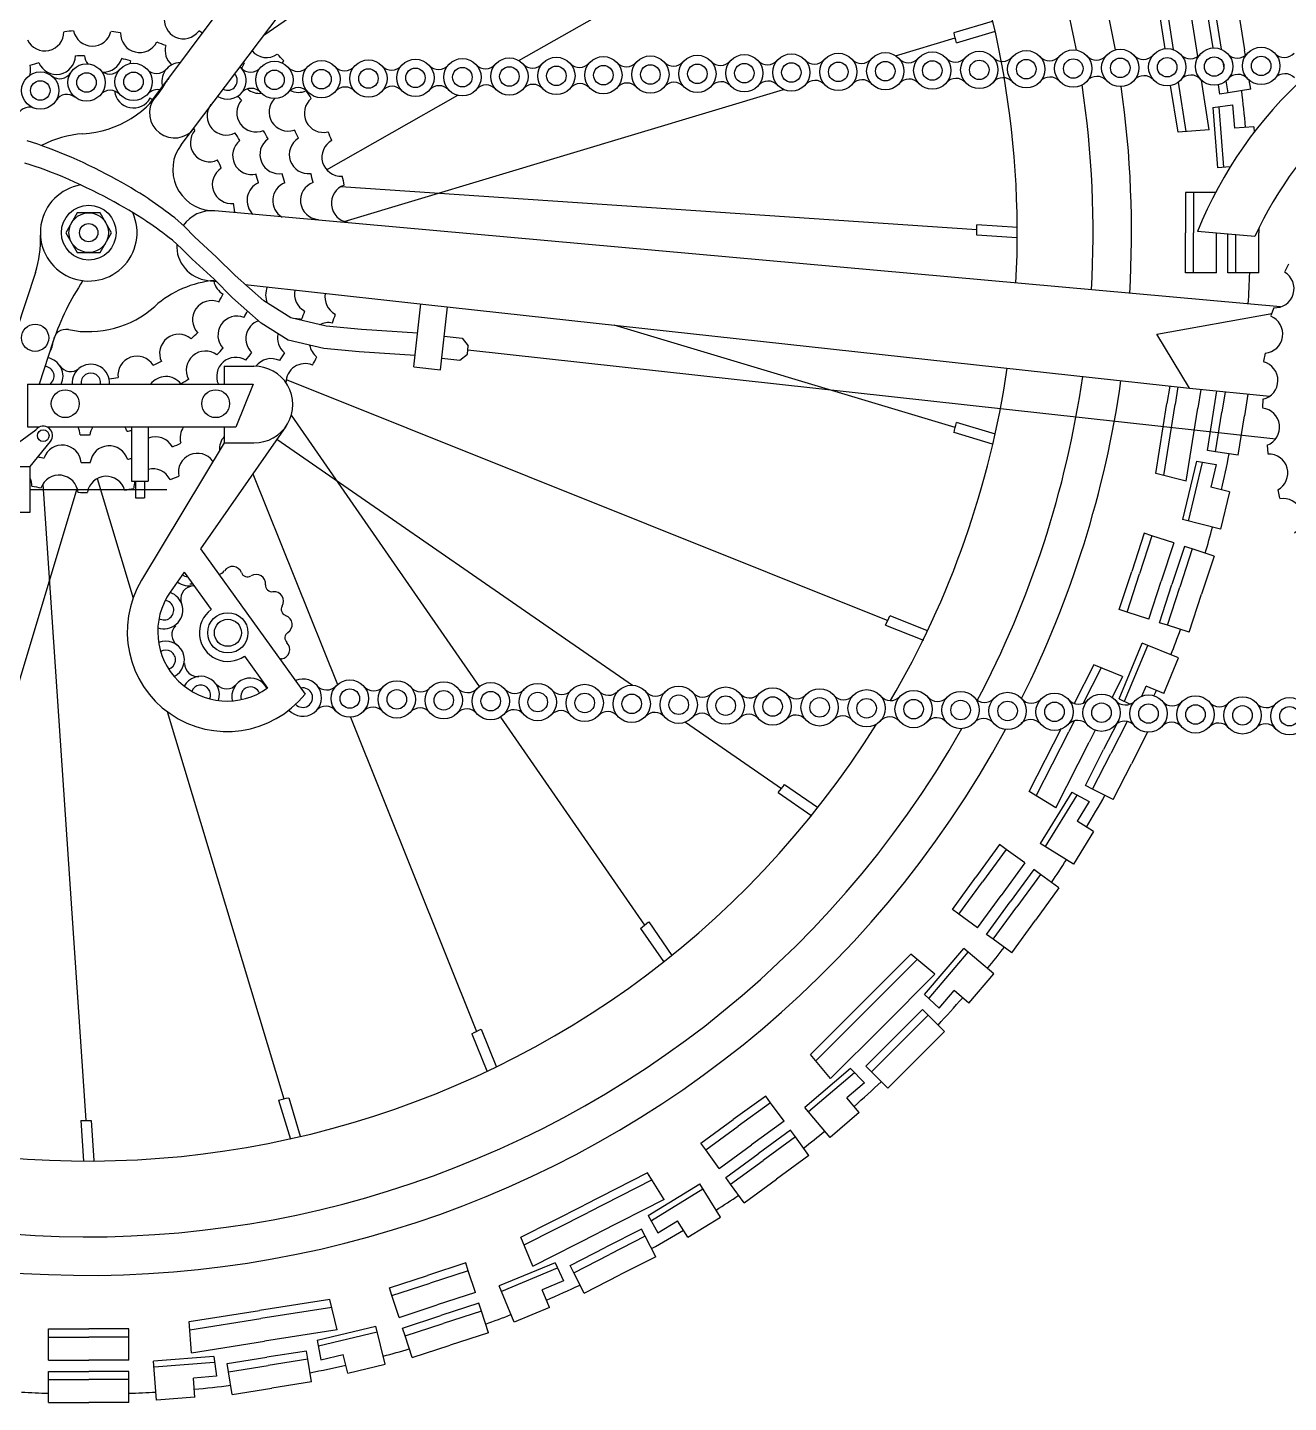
# Model space of a CAD drawing. Header units: millimetres. Extents: x -1371 to 325, y 0 to 965.
# Drawn here: x -1063.3 to -713, y 1.6 to 383.6 of the extents above; entities that cross this region are included whole.
import ezdxf

# ---------------------------------------------------------------- set-up
doc = ezdxf.new("R2010")
doc.units = ezdxf.units.MM
doc.layers.add('ceco.net 411', color=7, linetype='Continuous', lineweight=25)

msp = doc.modelspace()

# ---------------------------------------------------------------- linework, layer by layer
at = {"layer": 'ceco.net 411'}
for p, q in [((-1029.3, 362.45), (-768.4, 712.36)), ((-1020.61, 351), (-762.5, 692.59)), ((-997.59, 381.47), (-853.88, 480.98)), ((-926.76, 374.41), (-823.69, 432.94)), ((-749.89, 393.53), (-747.39, 377.69)), ((-747.67, 394.08), (-745.04, 377.45)), ((-741.46, 395.61), (-738.28, 375.52)), ((-735.56, 387.08), (-734.1, 377.9)), ((-733.31, 387.44), (-731.74, 377.54)), ((-727.01, 388.44), (-725.26, 377.43)), ((-805.93, 382.16), (-795.26, 385.36)), ((-805.29, 379.33), (-794.42, 382.59)), ((-822.17, 375.76), (-805.61, 380.74)), ((-744.51, 374.12), (-744.56, 374.38)), ((-724.99, 375.71), (-725.26, 377.43)), ((-730.97, 372.67), (-731.12, 373.64)), ((-743.72, 354.52), (-745.77, 367.47)), ((-741.44, 354.68), (-743.61, 368.42)), ((-735.05, 355.15), (-737.24, 368.99)), ((-732.07, 365.08), (-732.49, 367.7)), ((-729.82, 365.43), (-730.35, 368.77)), ((-723.52, 366.43), (-723.92, 368.93)), ((-980.18, 344.08), (-943.75, 364.77)), ((-975.32, 329.73), (-853.33, 366.4)), ((-729.82, 365.43), (-732.07, 365.08)), ((-723.52, 366.43), (-729.82, 365.43)), ((-734.06, 361.33), (-728.55, 362.07)), ((-734.06, 361.33), (-732.74, 344.63)), ((-732.42, 361.45), (-731.11, 344.75)), ((-728.55, 362.07), (-728.05, 355.65)), ((-722.69, 356.04), (-728.05, 355.65)), ((-722.7, 356.04), (-722.58, 354.5)), ((-735.05, 355.15), (-743.72, 354.52)), ((-729.21, 344.88), (-732.74, 344.63)), ((-799.59, 327.35), (-976.28, 339.3)), ((-741.69, 337.73), (-741.69, 326.59)), ((-739.41, 337.73), (-741.69, 337.73)), ((-739.41, 337.73), (-739.41, 326.59)), ((-733.31, 337.73), (-739.41, 337.73)), ((-715.22, 305.97), (-1011.26, 332.63)), ((-788.28, 328.04), (-799.6, 328.8)), ((-788.47, 325.15), (-799.59, 325.9)), ((-741.69, 315.45), (-741.69, 326.59)), ((-739.41, 315.45), (-739.41, 326.59)), ((-722.41, 325.49), (-738.33, 326.92)), ((-733.03, 315.45), (-733.03, 326.45)), ((-729.92, 315.45), (-729.92, 326.17)), ((-727.64, 315.45), (-727.64, 325.96)), ((-721.26, 327.91), (-721.26, 326.59)), ((-721.26, 315.45), (-721.26, 326.59)), ((-713.04, 317.87), (-714.1, 315.83)), ((-1061.08, 315.51), (-1078.01, 264.21)), ((-1013.19, 313.31), (-1010.87, 313.06)), ((-739.41, 315.45), (-741.69, 315.45)), ((-733.03, 315.45), (-739.41, 315.45)), ((-727.64, 315.45), (-729.92, 315.45)), ((-721.26, 315.45), (-727.64, 315.45)), ((-1002.81, 312.17), (-959.27, 307.39)), ((-959.27, 307.39), (-951.83, 306.57)), ((-955.98, 289.28), (-954.05, 306.82)), ((-951.83, 306.57), (-740.56, 283.37)), ((-948.53, 288.46), (-946.6, 306)), ((-717.15, 305.74), (-717.92, 303.56)), ((-749.63, 298.44), (-717.71, 304.14)), ((-805.61, 272.44), (-900.36, 300.92)), ((-740.56, 283.37), (-749.63, 298.44)), ((-1056.11, 296.42), (-1060.06, 284.47)), ((-947.5, 297.85), (-942.55, 297.31)), ((-942.55, 297.31), (-940.83, 295.17)), ((-941.08, 292.85), (-940.83, 295.17)), ((-948.18, 291.68), (-943.23, 291.13)), ((-943.23, 291.13), (-941.08, 292.85)), ((-940.96, 294.01), (-716.57, 269.36)), ((-719.54, 293.14), (-719.99, 290.88)), ((-1008.62, 289.48), (-1008.62, 284.47)), ((-1008.62, 289.48), (-1000.39, 289.48)), ((-955.98, 289.28), (-948.53, 288.46)), ((-1063.23, 284.47), (-1000.57, 284.47)), ((-1063.23, 284.47), (-1063.23, 272.62)), ((-1000.57, 284.47), (-1005.44, 272.54)), ((-991.39, 285.83), (-824.35, 218.88)), ((-746.04, 283.97), (-746.81, 279.16)), ((-743.78, 283.72), (-744.56, 278.81)), ((-740.56, 283.37), (-718.23, 281.18)), ((-737.42, 283.06), (-738.25, 277.81)), ((-749.89, 259.66), (-746.81, 279.16)), ((-735.56, 266.1), (-732.94, 282.62)), ((-730.67, 282.4), (-731.56, 276.75)), ((-724.31, 281.77), (-725.26, 275.75)), ((-720.14, 280.34), (-720.28, 278.04)), ((-990, 275.91), (-937.78, 200.51)), ((-747.67, 259.11), (-744.56, 278.81)), ((-741.46, 257.58), (-738.25, 277.81)), ((-733.31, 265.75), (-731.56, 276.75)), ((-727.01, 264.75), (-725.26, 275.75)), ((-1074.97, 261.59), (-1060.92, 271.86)), ((-1063.23, 272.62), (-1059.9, 272.62)), ((-1057.87, 272.62), (-1005.41, 272.62)), ((-1034.34, 272.62), (-1034.34, 257.52)), ((-1029.72, 272.62), (-1029.72, 257.52)), ((-991.5, 272.77), (-1015.22, 238.79)), ((-1008.62, 272.62), (-1008.62, 268.23)), ((-794.42, 270.59), (-805.29, 273.86)), ((-1062.5, 261.59), (-1056.85, 268.55)), ((-1008.62, 268.23), (-1031.6, 230.02)), ((-1008.62, 268.23), (-1000.39, 268.23)), ((-993.98, 269.21), (-895.27, 200.86)), ((-795.26, 267.82), (-805.93, 271.03)), ((-718.96, 267.58), (-718.78, 265.28)), ((-733.31, 265.75), (-735.56, 266.1)), ((-727.01, 264.75), (-733.31, 265.75)), ((-1074.97, 261.59), (-1062.5, 261.59)), ((-1062.5, 248.96), (-1062.5, 261.59)), ((-738.6, 263.15), (-742.51, 246.86)), ((-737.01, 262.76), (-740.92, 246.47)), ((-738.6, 263.15), (-733.14, 262.15)), ((-733.14, 262.15), (-734.64, 255.9)), ((-1058.99, 256.74), (-1047.02, 79.92)), ((-1043.92, 258.28), (-1033.94, 225.08)), ((-1034.34, 257.52), (-1029.72, 257.52)), ((-1033.31, 257.52), (-1033.31, 252.96)), ((-1030.75, 257.52), (-1030.75, 252.96)), ((-1000.67, 259.63), (-977.18, 201.04)), ((-741.46, 257.58), (-749.89, 259.66)), ((-1100.41, 85.94), (-1049.44, 255.54)), ((-1062.5, 255.28), (-1024.53, 255.28)), ((-1033.31, 252.96), (-1030.75, 252.96)), ((-729.43, 254.61), (-734.64, 255.9)), ((-729.44, 254.62), (-731.93, 244.25)), ((-716.02, 255.11), (-715.52, 252.86)), ((-1074.97, 248.96), (-1062.5, 248.96)), ((-731.93, 244.25), (-742.51, 246.86)), ((-753.15, 243.07), (-756.59, 232.47)), ((-750.98, 242.36), (-754.43, 231.77)), ((-750.98, 242.36), (-753.15, 243.07)), ((-744.92, 240.39), (-750.98, 242.36)), ((-1015.22, 238.79), (-986.18, 198.4)), ((-744.92, 240.39), (-748.36, 229.8)), ((-741.96, 239.43), (-745.4, 228.84)), ((-739.79, 238.73), (-743.24, 228.13)), ((-739.79, 238.73), (-741.96, 239.43)), ((-733.73, 236.76), (-739.79, 238.73)), ((-733.73, 236.76), (-737.17, 226.16)), ((-1019.75, 232.31), (-1023.62, 226.76)), ((-1019.75, 232.31), (-1012.24, 221.86)), ((-760.04, 221.88), (-756.59, 232.47)), ((-757.87, 221.18), (-754.43, 231.77)), ((-751.8, 219.2), (-748.36, 229.8)), ((-748.85, 218.24), (-745.4, 228.84)), ((-746.68, 217.54), (-743.24, 228.13)), ((-740.61, 215.57), (-737.17, 226.16)), ((-757.87, 221.18), (-760.04, 221.88)), ((-823.72, 220.19), (-813.38, 216.04)), ((-751.8, 219.2), (-757.87, 221.18)), ((-746.68, 217.54), (-748.85, 218.24)), ((-824.98, 217.58), (-814.45, 213.36)), ((-740.61, 215.57), (-746.68, 217.54)), ((-760.07, 197.08), (-753.66, 212.56)), ((-758.55, 196.46), (-752.14, 211.94)), ((-743.56, 208.45), (-753.66, 212.56)), ((-1002.98, 208.98), (-996.58, 200.09)), ((-767.15, 206.54), (-772.61, 195.83)), ((-759.11, 203.27), (-767.15, 206.54)), ((-747.64, 198.6), (-743.56, 208.45)), ((-765.04, 205.68), (-770.03, 195.87)), ((-759.11, 203.27), (-762.04, 197.5)), ((-753.76, 197.82), (-752.6, 200.62)), ((-747.63, 198.6), (-752.6, 200.62)), ((-760.07, 197.08), (-757.02, 195.61)), ((-1024.46, 193.54), (-992.11, 85.94)), ((-973.55, 191.99), (-938.55, 104.68)), ((-931.9, 192.01), (-891.87, 134.21)), ((-880.5, 190.63), (-853.88, 172.2)), ((-785.08, 171.35), (-776.12, 188.95)), ((-783.14, 170.15), (-774.09, 187.91)), ((-772.53, 190.98), (-774.09, 187.91)), ((-766.7, 188.36), (-768.4, 185.02)), ((-760.54, 190.54), (-764.4, 182.98)), ((-757.86, 190.79), (-762.37, 181.94)), ((-752.22, 187.82), (-756.69, 179.05)), ((-777.7, 166.77), (-768.4, 185.02)), ((-769.46, 173.05), (-764.4, 182.98)), ((-767.43, 172.02), (-762.37, 181.94)), ((-761.74, 169.12), (-756.69, 179.05)), ((-852.98, 173.33), (-843.81, 166.99)), ((-767.43, 172.02), (-769.46, 173.05)), ((-761.74, 169.12), (-767.43, 172.02)), ((-854.79, 171.07), (-845.46, 164.61)), ((-777.7, 166.77), (-785.08, 171.35)), ((-773.26, 171.19), (-782.02, 156.9)), ((-771.87, 170.32), (-780.63, 156.04)), ((-773.26, 171.19), (-768.38, 168.55)), ((-768.38, 168.55), (-771.74, 163.06)), ((-767.18, 160.23), (-771.74, 163.06)), ((-772.76, 151.15), (-782.02, 156.9)), ((-767.19, 160.24), (-772.76, 151.15)), ((-793.31, 156.58), (-799.86, 147.57)), ((-791.46, 155.24), (-798.01, 146.23)), ((-791.46, 155.24), (-793.31, 156.58)), ((-786.3, 151.49), (-791.46, 155.24)), ((-786.3, 151.49), (-792.85, 142.48)), ((-783.79, 149.66), (-790.34, 140.65)), ((-781.95, 148.32), (-783.79, 149.66)), ((-806.4, 138.56), (-799.86, 147.57)), ((-804.56, 137.22), (-798.01, 146.23)), ((-781.95, 148.32), (-788.49, 139.31)), ((-776.78, 144.58), (-781.95, 148.32)), ((-799.4, 133.47), (-792.85, 142.48)), ((-776.78, 144.58), (-783.33, 135.56)), ((-804.56, 137.22), (-806.4, 138.56)), ((-796.88, 131.64), (-790.34, 140.65)), ((-795.04, 130.3), (-788.49, 139.31)), ((-890.74, 135.12), (-884.28, 125.79)), ((-799.4, 133.47), (-804.56, 137.22)), ((-789.88, 126.55), (-783.33, 135.56)), ((-893, 133.31), (-886.66, 124.15)), ((-795.04, 130.3), (-796.88, 131.64)), ((-789.88, 126.55), (-795.04, 130.3)), ((-817.91, 126.17), (-831.87, 112.21)), ((-811.27, 120.57), (-817.91, 126.17)), ((-814.1, 114.98), (-803.22, 127.72)), ((-812.85, 113.92), (-801.97, 126.66)), ((-794.89, 120.69), (-803.22, 127.72)), ((-816.16, 124.7), (-830.26, 110.59)), ((-811.27, 120.57), (-825.75, 106.08)), ((-801.81, 112.58), (-794.89, 120.69)), ((-814.1, 114.98), (-810.08, 111.15)), ((-810.08, 111.15), (-805.9, 116.04)), ((-801.8, 112.58), (-805.9, 116.04)), ((-845.84, 98.24), (-831.87, 112.21)), ((-814.7, 110.78), (-822.57, 102.91)), ((-813.09, 109.17), (-814.7, 110.78)), ((-844.36, 96.49), (-830.26, 110.59)), ((-813.09, 109.17), (-820.96, 101.29)), ((-808.58, 104.66), (-813.09, 109.17)), ((-939.86, 104.05), (-935.71, 93.71)), ((-937.25, 105.31), (-933.03, 94.78)), ((-840.24, 91.6), (-825.75, 106.08)), ((-808.58, 104.66), (-816.45, 96.78)), ((-830.45, 95.03), (-822.57, 102.91)), ((-828.84, 93.42), (-820.96, 101.29)), ((-840.24, 91.6), (-845.84, 98.24)), ((-824.33, 88.91), (-816.45, 96.78)), ((-834.65, 94.43), (-847.39, 83.55)), ((-833.59, 93.18), (-846.33, 82.3)), ((-834.65, 94.43), (-830.82, 90.41)), ((-828.84, 93.42), (-830.45, 95.03)), ((-824.33, 88.91), (-828.84, 93.42)), ((-830.82, 90.41), (-835.71, 86.23)), ((-993.53, 85.62), (-990.26, 74.76)), ((-990.7, 86.26), (-987.49, 75.59)), ((-858.23, 86.73), (-867.24, 80.19)), ((-856.89, 84.89), (-865.9, 78.34)), ((-856.89, 84.89), (-858.23, 86.73)), ((-853.14, 79.73), (-856.89, 84.89)), ((-832.25, 82.13), (-835.71, 86.23)), ((-840.36, 75.22), (-847.39, 83.55)), ((-832.25, 82.14), (-840.36, 75.22)), ((-1048.47, 79.93), (-1047.7, 68.61)), ((-1045.57, 79.92), (-1044.82, 68.8)), ((-876.25, 73.64), (-867.24, 80.19)), ((-874.91, 71.8), (-865.9, 78.34)), ((-853.14, 79.73), (-862.15, 73.18)), ((-851.31, 77.21), (-860.32, 70.67)), ((-849.97, 75.37), (-851.31, 77.21)), ((-874.91, 71.8), (-876.25, 73.64)), ((-871.16, 66.63), (-862.15, 73.18)), ((-849.97, 75.37), (-858.98, 68.82)), ((-846.22, 70.21), (-849.97, 75.37)), ((-871.16, 66.63), (-874.91, 71.8)), ((-869.33, 64.12), (-860.32, 70.67)), ((-867.99, 62.28), (-858.98, 68.82)), ((-846.22, 70.21), (-855.23, 63.66)), ((-891.02, 65.41), (-908.62, 56.45)), ((-886.44, 58.03), (-891.02, 65.41)), ((-889.81, 63.47), (-907.58, 54.42)), ((-890.86, 53.59), (-876.57, 62.35)), ((-870.82, 53.09), (-876.57, 62.35)), ((-867.99, 62.28), (-869.33, 64.12)), ((-864.24, 57.11), (-867.99, 62.28)), ((-864.24, 57.11), (-855.23, 63.66)), ((-886.44, 58.03), (-904.69, 48.74)), ((-889.99, 52.2), (-875.71, 60.96)), ((-926.21, 47.48), (-908.62, 56.45)), ((-925.35, 45.37), (-907.58, 54.42)), ((-890.86, 53.59), (-888.21, 48.71)), ((-892.72, 49.79), (-902.65, 44.73)), ((-891.69, 47.76), (-892.72, 49.79)), ((-888.21, 48.71), (-882.73, 52.07)), ((-879.9, 47.51), (-882.73, 52.07)), ((-879.9, 47.52), (-870.82, 53.09)), ((-922.94, 39.44), (-926.21, 47.48)), ((-922.94, 39.44), (-904.69, 48.74)), ((-891.69, 47.76), (-901.61, 42.7)), ((-888.79, 42.07), (-891.69, 47.76)), ((-912.57, 39.67), (-902.65, 44.73)), ((-911.54, 37.64), (-901.61, 42.7)), ((-888.79, 42.07), (-898.72, 37.02)), ((-941.55, 40.37), (-952.14, 36.92)), ((-940.84, 38.2), (-951.44, 34.76)), ((-940.84, 38.2), (-941.55, 40.37)), ((-938.87, 32.13), (-940.84, 38.2)), ((-916.75, 40.4), (-932.23, 33.99)), ((-916.13, 38.88), (-931.61, 32.47)), ((-916.75, 40.4), (-914.35, 35.39)), ((-911.54, 37.64), (-912.57, 39.67)), ((-962.74, 33.48), (-952.14, 36.92)), ((-962.03, 31.32), (-951.44, 34.76)), ((-914.35, 35.39), (-920.29, 32.93)), ((-908.64, 31.96), (-911.54, 37.64)), ((-908.64, 31.96), (-898.72, 37.02)), ((-962.03, 31.32), (-962.74, 33.48)), ((-960.06, 25.25), (-962.03, 31.32)), ((-938.87, 32.13), (-949.47, 28.69)), ((-928.11, 23.89), (-932.23, 33.99)), ((-918.27, 27.96), (-920.29, 32.93)), ((-1018.34, 24.05), (-998.83, 27.14)), ((-979.33, 30.23), (-998.83, 27.14)), ((-978.78, 28.01), (-998.48, 24.89)), ((-977.25, 21.79), (-979.33, 30.23)), ((-960.06, 25.25), (-949.47, 28.69)), ((-937.91, 29.18), (-948.51, 25.73)), ((-937.21, 27.01), (-947.8, 23.57)), ((-937.21, 27.01), (-937.91, 29.18)), ((-935.24, 20.94), (-937.21, 27.01)), ((-918.27, 27.97), (-928.11, 23.89)), ((-1017.71, 15.38), (-1018.34, 24.05)), ((-1018.17, 21.77), (-998.48, 24.89)), ((-959.1, 22.29), (-948.51, 25.73)), ((-958.4, 20.12), (-947.8, 23.57)), ((-1057.4, 19.74), (-1057.4, 22.02)), ((-1057.4, 22.02), (-1046.26, 22.02)), ((-1057.4, 13.36), (-1057.4, 19.74)), ((-1057.4, 19.74), (-1046.26, 19.74)), ((-1035.12, 22.02), (-1046.26, 22.02)), ((-1035.12, 19.74), (-1046.26, 19.74)), ((-1035.12, 19.74), (-1035.12, 22.02)), ((-1035.12, 13.36), (-1035.12, 19.74)), ((-977.25, 21.79), (-997.48, 18.59)), ((-982.82, 18.93), (-966.53, 22.84)), ((-982.43, 17.34), (-966.14, 21.25)), ((-963.92, 12.26), (-966.53, 22.84)), ((-958.4, 20.12), (-959.1, 22.29)), ((-956.43, 14.06), (-958.4, 20.12)), ((-935.24, 20.94), (-945.83, 17.5)), ((-1017.71, 15.38), (-997.48, 18.59)), ((-985.77, 15.89), (-996.78, 14.15)), ((-985.42, 13.64), (-985.77, 15.89)), ((-982.82, 18.93), (-981.82, 13.47)), ((-956.43, 14.06), (-945.83, 17.5)), ((-1057.4, 13.36), (-1046.26, 13.36)), ((-1035.12, 13.36), (-1046.26, 13.36)), ((-1011.52, 14.39), (-1028.23, 13.07)), ((-1027.44, 2.2), (-1028.23, 13.07)), ((-1011.4, 12.75), (-1028.11, 11.44)), ((-1011.52, 14.39), (-1010.79, 8.88)), ((-1007.78, 12.4), (-996.78, 14.15)), ((-1007.42, 10.15), (-1007.78, 12.4)), ((-1007.42, 10.15), (-996.42, 11.9)), ((-985.42, 13.64), (-996.42, 11.9)), ((-984.42, 7.34), (-985.42, 13.64)), ((-981.82, 13.47), (-975.57, 14.97)), ((-974.28, 9.76), (-975.57, 14.97)), ((-974.29, 9.77), (-963.92, 12.26)), ((-1057.4, 10.25), (-1046.26, 10.25)), ((-1057.4, 7.97), (-1057.4, 10.25)), ((-1057.4, 7.97), (-1046.26, 7.97)), ((-1057.4, 1.59), (-1057.4, 7.97)), ((-1035.12, 10.25), (-1046.26, 10.25)), ((-1035.12, 7.97), (-1046.26, 7.97)), ((-1035.12, 7.97), (-1035.12, 10.25)), ((-1035.12, 1.59), (-1035.12, 7.97)), ((-1010.79, 8.88), (-1017.2, 8.38)), ((-1016.81, 3.02), (-1017.2, 8.38)), ((-1006.42, 3.85), (-1007.42, 10.15)), ((-1006.42, 3.85), (-995.42, 5.59)), ((-984.42, 7.34), (-995.42, 5.59)), ((-1057.4, 1.59), (-1046.26, 1.59)), ((-1035.12, 1.59), (-1046.26, 1.59)), ((-1016.81, 3.03), (-1027.44, 2.2))]:
    msp.add_line(p, q, dxfattribs=at)
for points in [[(-1029.51, 335.91), (-1029.74, 336.06), (-1030.86, 336.78), (-1032.02, 337.52), (-1033.22, 338.26), (-1034.47, 339.02), (-1035.75, 339.77), (-1037.09, 340.54), (-1038.48, 341.31), (-1039.91, 342.09), (-1041.41, 342.88), (-1042.96, 343.68), (-1044.56, 344.47), (-1046.18, 345.26), (-1047.83, 346.04), (-1049.49, 346.8), (-1051.14, 347.53), (-1052.77, 348.23), (-1054.38, 348.9), (-1055.94, 349.52), (-1057.46, 350.11), (-1058.96, 350.65), (-1060.43, 351.17), (-1061.88, 351.65), (-1063.32, 352.11)], [(-1030.19, 329.73), (-1030.42, 329.88), (-1031.54, 330.61), (-1032.7, 331.35), (-1033.9, 332.09), (-1035.14, 332.84), (-1036.43, 333.6), (-1037.77, 334.37), (-1039.15, 335.14), (-1040.59, 335.92), (-1042.09, 336.71), (-1043.64, 337.5), (-1045.23, 338.3), (-1046.86, 339.09), (-1048.51, 339.86), (-1050.17, 340.62), (-1051.82, 341.36), (-1053.45, 342.06), (-1055.05, 342.73), (-1056.62, 343.35), (-1058.14, 343.93), (-1059.63, 344.48), (-1061.1, 344.99), (-1062.56, 345.48), (-1064, 345.94)], [(-954.95, 298.67), (-970.47, 299.65), (-980.32, 300.59), (-990.16, 302.94), (-997.66, 307.63), (-1005.63, 314.66), (-1010.78, 319.82), (-1016.88, 325.45), (-1019.69, 328.26), (-1022.34, 330.69)], [(-955.62, 292.49), (-971.15, 293.48), (-981, 294.42), (-990.84, 296.76), (-998.34, 301.45), (-1006.31, 308.49), (-1011.46, 313.65), (-1017.56, 319.27), (-1020.37, 322.09), (-1023.02, 324.52)]]:
    msp.add_lwpolyline(points, dxfattribs=at)
msp.add_lwpolyline([(-1039.93, 326.59), (-1043.09, 332.08), (-1049.43, 332.08), (-1052.6, 326.59), (-1049.43, 321.11), (-1043.09, 321.11)], close=True, dxfattribs=at)
for centre, radius in [((-981.62, 369.23), 5.18), ((-968.57, 369.41), 5.18), ((-955.52, 369.6), 5.18), ((-942.47, 369.78), 5.18), ((-929.42, 369.97), 5.18), ((-916.37, 370.15), 5.18), ((-903.32, 370.34), 5.18), ((-890.27, 370.52), 5.18), ((-877.22, 370.71), 5.18), ((-864.17, 370.89), 5.18), ((-851.12, 371.08), 5.18), ((-838.07, 371.26), 5.18), ((-825.02, 371.45), 5.18), ((-811.97, 371.63), 5.18), ((-798.92, 371.81), 5.18), ((-798.92, 371.81), 2.71), ((-785.87, 372), 5.18), ((-785.87, 372), 2.71), ((-772.82, 372.18), 5.18), ((-772.82, 372.18), 2.71), ((-759.77, 372.37), 5.18), ((-759.77, 372.37), 2.71), ((-746.73, 372.55), 5.18), ((-746.73, 372.55), 2.71), ((-733.68, 372.74), 5.18), ((-733.68, 372.74), 2.71), ((-720.63, 372.92), 5.18), ((-720.63, 372.92), 2.71), ((-1059.72, 366.08), 5.18), ((-1046.86, 368.31), 5.18), ((-1046.86, 368.31), 2.71), ((-1033.81, 368.49), 5.18), ((-1033.81, 368.49), 2.71), ((-994.67, 369.04), 5.18), ((-994.67, 369.04), 2.71), ((-981.62, 369.23), 2.71), ((-968.57, 369.41), 2.71), ((-955.52, 369.6), 2.71), ((-942.47, 369.78), 2.71), ((-929.42, 369.97), 2.71), ((-916.37, 370.15), 2.71), ((-903.32, 370.34), 2.71), ((-890.27, 370.52), 2.71), ((-877.22, 370.71), 2.71), ((-864.17, 370.89), 2.71), ((-851.12, 371.08), 2.71), ((-838.07, 371.26), 2.71), ((-825.02, 371.45), 2.71), ((-811.97, 371.63), 2.71), ((-1059.72, 366.08), 2.71), ((-1046.26, 326.59), 7.6), ((-1046.26, 326.59), 5.49), ((-1046.26, 326.59), 2.55), ((-1061.14, 297.39), 3.77), ((-1052.79, 279.07), 3.86), ((-1011.01, 279.07), 3.86), ((-1058.89, 270.2), 1.63), ((-1007.61, 215.42), 5.59), ((-1007.61, 215.42), 3.75), ((-973.74, 197.16), 5.18), ((-973.74, 197.16), 2.71), ((-960.69, 196.92), 5.18), ((-960.69, 196.92), 2.71), ((-947.65, 196.67), 5.18), ((-947.65, 196.67), 2.71), ((-934.6, 196.43), 5.18), ((-934.6, 196.43), 2.71), ((-921.55, 196.18), 5.18), ((-921.55, 196.18), 2.71), ((-908.5, 195.94), 5.18), ((-908.5, 195.94), 2.71), ((-895.45, 195.69), 5.18), ((-882.4, 195.44), 5.18), ((-869.35, 195.2), 5.18), ((-856.31, 194.95), 5.18), ((-843.26, 194.71), 5.18), ((-830.21, 194.46), 5.18), ((-817.16, 194.22), 5.18), ((-804.11, 193.97), 5.18), ((-791.06, 193.72), 5.18), ((-778.02, 193.48), 5.18), ((-895.45, 195.69), 2.71), ((-882.4, 195.44), 2.71), ((-869.35, 195.2), 2.71), ((-856.31, 194.95), 2.71), ((-843.26, 194.71), 2.71), ((-830.21, 194.46), 2.71), ((-817.16, 194.22), 2.71), ((-804.11, 193.97), 2.71), ((-791.06, 193.72), 2.71), ((-778.02, 193.48), 2.71), ((-764.97, 193.23), 5.18), ((-764.97, 193.23), 2.71), ((-751.92, 192.99), 5.18), ((-751.92, 192.99), 2.71), ((-738.87, 192.74), 5.18), ((-738.87, 192.74), 2.71), ((-725.82, 192.49), 5.18), ((-725.82, 192.49), 2.71), ((-712.77, 192.25), 5.18), ((-712.77, 192.25), 2.71)]:
    msp.add_circle(centre, radius, dxfattribs=at)
for centre, radius, start, end in [((-1046.26, 326.59), 289.63, 63.952, 331.5419), ((-1046.26, 326.59), 278.94, 64.059, 330.3994), ((-1046.26, 326.59), 257.89, 62.8489, 328.0337), ((-1046.26, 326.59), 289.63, 10.0966, 51.787), ((-1046.26, 326.59), 278.94, 10.471, 51.7434), ((-1046.26, 326.59), 257.89, 356.8872, 51.6468), ((-628.31, 282.4), 118.69, 106.5632, 157.9675), ((-1019.95, 385.76), 5.31, 168.1085, 323.112), ((-1058.45, 382.41), 5.31, 205.0977, 0.1012), ((-1046.44, 327.15), 55.63, 94.1283, 96.7843), ((-1045.25, 383.72), 5.31, 191.7644, 346.7679), ((-1046.31, 327.17), 55.63, 80.795, 83.451), ((-1032.1, 381.94), 5.31, 178.4311, 333.4346), ((-1042.22, 333.75), 55.63, 60.3069, 61.5155), ((-1046.26, 326.59), 246.67, 12.344, 13.0174), ((-1046.17, 327.17), 55.63, 67.4617, 70.1176), ((-1019.72, 377.19), 5.31, 165.0977, 228.345), ((-628.31, 282.4), 103.5, 106.9415, 155.3968), ((-1055.24, 375.88), 5.31, 203.4311, 358.4346), ((-1046.66, 320.12), 55.63, 90.795, 93.451), ((-1042.18, 376.52), 5.31, 188.4311, 215.0644), ((-1042.18, 376.52), 5.31, 268.248, 343.4346), ((-1048.32, 320.44), 55.63, 75.795, 78.451), ((-1029.4, 373.76), 5.31, 173.4311, 181.8921), ((-996.88, 380.56), 5.31, 220.7904, 303.9101), ((-1033.46, 337.14), 55.63, 41.9378, 44.5938), ((-857.73, 376.81), 3.57, 222.5858, 319.0359), ((-844.68, 377), 3.57, 222.5858, 319.0359), ((-831.63, 377.18), 3.57, 222.5858, 319.0359), ((-818.58, 377.37), 3.57, 222.5858, 319.0359), ((-805.53, 377.55), 3.57, 222.5858, 319.0359), ((-792.48, 377.74), 3.57, 222.5858, 319.0359), ((-779.43, 377.92), 3.57, 222.5858, 319.0359), ((-766.38, 378.11), 3.57, 222.5858, 319.0359), ((-753.33, 378.29), 3.57, 222.5858, 319.0359), ((-740.28, 378.47), 3.57, 222.5858, 319.0359), ((-727.23, 378.66), 3.57, 222.5858, 319.0359), ((-714.18, 378.84), 3.57, 222.5858, 319.0359), ((-1067.69, 371.87), 5.31, 343.7381, 13.4346), ((-1044.97, 320.23), 55.63, 105.795, 108.451), ((-1054.29, 372.94), 3.57, 231.595, 328.056), ((-1040.42, 374.23), 3.57, 222.5858, 319.0359), ((-1027.37, 374.41), 3.57, 222.5858, 319.0359), ((-1020.76, 368.67), 5.18, 90.3964, 199.2301), ((-1007.71, 368.86), 5.18, 238.2355, 47.6149), ((-1007.71, 368.86), 2.71, 243.1124, 42.738), ((-1001.27, 374.78), 3.57, 222.5858, 319.0359), ((-998.75, 370.59), 5.31, 144.8827, 161.8156), ((-1040.86, 332.79), 55.63, 47.2466, 47.5789), ((-988.04, 370.87), 5.31, 139.5739, 147.2151), ((-988.22, 374.97), 3.57, 222.5858, 319.0359), ((-975.17, 375.15), 3.57, 222.5858, 319.0359), ((-962.12, 375.33), 3.57, 222.5858, 319.0359), ((-949.07, 375.52), 3.57, 222.5858, 319.0359), ((-936.03, 375.7), 3.57, 222.5858, 319.0359), ((-922.98, 375.89), 3.57, 222.5858, 319.0359), ((-909.93, 376.07), 3.57, 222.5858, 319.0359), ((-896.88, 376.26), 3.57, 222.5858, 319.0359), ((-883.83, 376.44), 3.57, 222.5858, 319.0359), ((-870.78, 376.63), 3.57, 222.5858, 319.0359), ((-727.07, 367), 3.57, 42.5858, 139.0359), ((-714.02, 367.19), 3.57, 42.5858, 139.0359), ((-1049.57, 382.55), 28.55, 273.3851, 330.5376), ((-1018.67, 365.09), 6.95, 141.8044, 150.5376), ((-988.06, 363.31), 3.57, 42.5858, 139.0359), ((-975.01, 363.49), 3.57, 42.5858, 139.0359), ((-961.96, 363.68), 3.57, 42.5858, 139.0359), ((-948.91, 363.86), 3.57, 42.5858, 139.0359), ((-935.86, 364.05), 3.57, 42.5858, 139.0359), ((-922.81, 364.23), 3.57, 42.5858, 139.0359), ((-909.76, 364.42), 3.57, 42.5858, 139.0359), ((-896.71, 364.6), 3.57, 42.5858, 139.0359), ((-883.66, 364.79), 3.57, 42.5858, 139.0359), ((-870.61, 364.97), 3.57, 42.5858, 139.0359), ((-857.56, 365.15), 3.57, 42.5858, 139.0359), ((-844.51, 365.34), 3.57, 42.5858, 139.0359), ((-831.46, 365.52), 3.57, 42.5858, 139.0359), ((-818.41, 365.71), 3.57, 42.5858, 139.0359), ((-805.37, 365.89), 3.57, 42.5858, 139.0359), ((-792.32, 366.08), 3.57, 42.5858, 139.0359), ((-779.27, 366.26), 3.57, 42.5858, 139.0359), ((-1046.26, 326.59), 278.94, 356.7337, 8.4609), ((-766.22, 366.45), 3.57, 42.5858, 139.0359), ((-1046.26, 326.59), 289.63, 356.6643, 8.0596), ((-753.17, 366.63), 3.57, 42.5858, 139.0359), ((-740.12, 366.82), 3.57, 42.5858, 139.0359), ((-1052.3, 361.45), 3.57, 51.595, 148.056), ((-1040.26, 362.57), 3.57, 42.5858, 139.0359), ((-1033.81, 366.55), 5.31, 186.4501, 330.9153), ((-1027.21, 362.75), 3.57, 73.4051, 139.0359), ((-1022.44, 359.87), 6.96, 143.2909, 322.9252), ((-1054.58, 314.43), 55.63, 61.8431, 62.9317), ((-999.83, 359.89), 5.31, 138.4311, 293.4346), ((-1045.92, 327.07), 55.63, 40.795, 42.377), ((-1001.11, 363.12), 3.57, 42.5858, 139.0359), ((-998.75, 370.59), 5.31, 229.778, 275.5455), ((-990.87, 360.12), 5.31, 135.1634, 288.2733), ((-988.04, 370.87), 5.31, 244.5288, 293.6244), ((-981.07, 359.76), 5.31, 129.2882, 283.3387), ((-1031.79, 334.68), 55.63, 31.6521, 34.3081), ((-1046.26, 326.59), 322.64, 5.208, 7.0214), ((-1062.77, 357.88), 3.57, 69.595, 166.056), ((-1008.07, 359.01), 5.31, 143.4311, 298.4346), ((-1057.93, 317.6), 55.63, 42.2757, 42.9441), ((-1046.26, 326.59), 27.51, 93.3851, 118.3989), ((-1012.71, 351.6), 5.31, 139.9118, 294.9153), ((-1000.98, 348.02), 5.31, 128.4311, 283.4346), ((-1052.07, 323.7), 55.63, 30.795, 33.451), ((-993.41, 348.29), 5.31, 125.0977, 280.1012), ((-1045.82, 326.98), 55.63, 27.4617, 30.1176), ((-985.25, 348.29), 5.31, 121.6569, 276.6604), ((-1038.85, 330.16), 55.63, 24.0208, 26.6768), ((-976.19, 347.59), 5.31, 119.0025, 273.053), ((-1030.57, 331.97), 55.63, 21.3664, 24.0224), ((-1011.5, 344.11), 11.42, 142.9252, 264.8544), ((-1006.62, 340.01), 5.31, 121.9118, 276.9153), ((-1060.14, 321.64), 55.63, 24.2757, 26.9317), ((-996.98, 335.57), 5.31, 113.4311, 227.3842), ((-1052.62, 325.3), 55.63, 15.795, 18.451), ((-989.83, 335.51), 5.31, 111.7644, 239.4094), ((-1045.75, 326.87), 55.63, 14.1283, 16.7843), ((-982.14, 335.56), 5.31, 110.044, 265.0475), ((-1038.29, 328.6), 55.63, 12.4079, 15.0639), ((-1029.87, 329.08), 55.63, 11.0807, 13.7367), ((-1046.26, 326.59), 13.43, 99.4485, 24.5705), ((-973.57, 334.74), 5.31, 108.7168, 262.7673), ((-1146.14, 167.95), 204.48, 52.7406, 55.226), ((-1012.13, 322.96), 9.71, 84.8544, 144.5979), ((-1060.99, 326.18), 55.63, 6.2757, 8.9317), ((-1146.81, 161.77), 204.48, 52.7406, 55.226), ((-1004.42, 327.1), 5.31, 103.9118, 107.8514), ((-1038.05, 326.95), 55.63, 3.1785, 3.451), ((-1046.26, 326.59), 246.67, 359.8396, 0.513), ((-1088.18, 324.46), 28.55, 341.7365, 2.9192), ((-1012.13, 322.96), 9.71, 177.272, 263.7317), ((-991.03, 274.95), 68.53, 146.0129, 161.7426), ((-1008.86, 284.85), 28.55, 94.9047, 131.8628), ((-1046.26, 326.59), 322.64, 356.4791, 358.0214), ((-716.81, 311.04), 5.31, 266.2572, 60.3077), ((-1006.31, 314.15), 5.31, 191.0273, 240.9153), ((-1058.43, 334.91), 55.63, 330.2757, 332.9317), ((-991.83, 309.24), 5.31, 154.8391, 205.0169), ((-983.8, 309.55), 5.31, 167.9552, 241.8217), ((-975.34, 308.68), 5.31, 168.5908, 242.1959), ((-1046.26, 326.59), 27.51, 258.3182, 311.8628), ((-1012.11, 302.41), 5.31, 67.9118, 222.9153), ((-1005.06, 298.09), 5.31, 68.4311, 223.4346), ((-1051.67, 330.18), 55.63, 330.795, 332.8837), ((-997.3, 297.15), 5.31, 110.0324, 226.7679), ((-988.51, 297.32), 5.31, 75.2053, 93.6137), ((-1038.57, 323.68), 55.63, 337.5692, 340.2252), ((-1030.91, 320.32), 55.63, 340.2236, 342.8795), ((-719.93, 298.44), 5.31, 274.2572, 68.3077), ((-1052.55, 296.16), 3.57, 78.3182, 175.8869), ((-1021.26, 293.04), 5.31, 49.9118, 204.9153), ((-1055.26, 338.27), 55.63, 312.2757, 314.9317), ((-988.51, 297.32), 5.31, 166.7629, 230.2088), ((-979.68, 296.3), 5.31, 77.8596, 117.3208), ((-1062.42, 296.87), 6.32, 327.5861, 355.8869), ((-1050.56, 331.45), 55.63, 315.795, 318.451), ((-979.68, 296.3), 5.31, 190.3306, 231.9101), ((-1058.58, 286.74), 5.18, 333.9824, 79.4075), ((-1032.85, 286.95), 5.31, 31.9118, 186.9153), ((-1051.21, 340.47), 55.63, 294.2757, 296.9317), ((-1013.84, 288.4), 5.31, 53.4311, 208.4346), ((-1005.41, 286.65), 5.31, 58.4311, 204.3057), ((-1045.74, 326.34), 55.63, 320.795, 323.451), ((-995.58, 286.29), 5.31, 63.5924, 143.205), ((-1039.32, 322.19), 55.63, 325.9563, 328.6123), ((-1032.28, 317.68), 55.63, 329.9378, 332.5938), ((-721.27, 285.53), 5.31, 282.2572, 76.3077), ((-1058.58, 286.74), 2.71, 303.0426, 86.5156), ((-1051.29, 291.58), 3.57, 213.595, 310.056), ((-1045.66, 284.88), 5.18, 355.4053, 184.5947), ((-1045.66, 284.88), 2.71, 351.1942, 188.8058), ((-1024.83, 281.31), 5.31, 38.4311, 143.5736), ((-1000.21, 278.85), 10.63, 269.0397, 90.9603), ((-986.16, 284.9), 5.31, 67.5739, 179.9494), ((-1046.26, 326.59), 257.89, 329.7285, 351.6005), ((-1046.26, 326.59), 278.94, 332.1823, 351.7614), ((-1046.68, 341.32), 55.63, 276.2757, 278.9317), ((-1049.15, 332.4), 55.63, 300.795, 303.451), ((-1046.26, 326.59), 289.63, 333.4505, 351.8342), ((-720.8, 272.56), 5.31, 290.2572, 84.3077), ((-1058.89, 270.2), 2.62, 320.9132, 140.9132), ((-1053.9, 269.97), 5.31, 5.0977, 29.8943), ((-1040.64, 269.74), 5.31, 147.1233, 173.4346), ((-1040.64, 269.74), 5.31, 18.4311, 32.8767), ((-1046.02, 326.06), 55.63, 280.795, 282.123), ((-1015.58, 269.57), 5.31, 144.9991, 195.37), ((-1046.26, 326.59), 246.67, 346.9824, 347.6558), ((-1053.65, 262.27), 5.31, 5.5278, 160.5313), ((-1046.15, 326.02), 55.63, 267.4617, 270.1176), ((-1040.55, 262.09), 5.31, 17.1407, 172.1442), ((-1027.69, 264.56), 5.31, 28.7536, 112.5535), ((-1043.07, 319.01), 55.63, 291.1176, 293.7736), ((-1004.64, 266.44), 5.31, 138.5677, 184.2844), ((-1047.97, 318.55), 55.63, 257.3624, 258.9348), ((-1044.66, 318.53), 55.63, 279.5047, 280.6979), ((-1016.05, 259.97), 5.31, 36.7168, 190.7673), ((-1046.26, 326.59), 322.64, 347.208, 349.0214), ((-718.53, 259.79), 5.31, 298.2572, 92.3077), ((-1046.32, 318.37), 55.63, 267.8918, 270.5478), ((-1028.43, 255.65), 5.31, 26.4311, 104.0728), ((-1038.83, 311.77), 55.63, 299.0807, 299.2869), ((-1067.34, 256.23), 5.31, 359.3332, 24.4046), ((-1051.49, 310.79), 55.63, 259.0814, 261.7374), ((-1054.5, 253.91), 5.31, 5.8596, 159.9101), ((-1041.39, 253.61), 5.31, 16.1453, 170.1959), ((-1028.43, 255.65), 5.31, 159.4116, 180.4816), ((-1041.6, 310.68), 55.63, 288.795, 291.451), ((-1047.49, 310.06), 55.63, 268.2236, 270.8795), ((-1044.52, 310.1), 55.63, 278.5093, 281.1653), ((-714.51, 247.45), 5.31, 306.2572, 100.3077), ((-1046.26, 326.59), 322.64, 343.9786, 345.3153), ((-1006.31, 231.25), 2.61, 20.0123, 148.3406), ((-1007.83, 215.73), 27.73, 148.9841, 321.3316), ((-1018.37, 233.62), 5.18, 230.8522, 284.3364), ((-1018.37, 233.62), 2.71, 226.9863, 261.5522), ((-1010.13, 233.52), 1.78, 269.6418, 329.3452), ((-1002.19, 232.75), 1.78, 200.0123, 303.6309), ((-999.73, 229.06), 2.61, 354.298, 122.6263), ((-1007.83, 215.73), 19.26, 145.0742, 305.7191), ((-1025.33, 221.72), 5.18, 250.4868, 71.7383), ((-1017.15, 224.82), 3.57, 104.312, 200.7621), ((-1017.62, 230.76), 1.78, 251.4409, 278.2945), ((-995.36, 228.62), 1.78, 174.298, 277.9166), ((-994.75, 224.22), 2.61, 328.5837, 96.912), ((-1025.33, 221.72), 2.71, 238.6953, 83.5298), ((-1007.61, 215.42), 7.93, 125.7191, 305.7191), ((-991, 221.93), 1.78, 148.5837, 252.2023), ((-992.36, 217.7), 2.61, 302.8694, 71.1977), ((-1046.26, 326.59), 246.67, 333.7726, 334.446), ((-1019.6, 214.93), 3.57, 136.5858, 233.0359), ((-989.98, 214.02), 1.78, 122.8694, 226.488), ((-1046.26, 326.59), 322.64, 338.6847, 340.0214), ((-1024.87, 207.94), 5.18, 296.5439, 112.6151), ((-1024.87, 207.94), 2.71, 287.3283, 121.8306), ((-993.04, 210.8), 2.61, 277.1552, 45.4834), ((-1016.05, 206.88), 3.57, 179.5858, 276.0359), ((-992.49, 206.44), 1.78, 97.1552, 111.77), ((-1015.13, 198.18), 5.18, 342.3916, 152.4643), ((-1001.35, 197.68), 5.18, 26.5479, 192.9706), ((-986.79, 197.41), 5.18, 221.7841, 113.7143), ((-1015.13, 198.18), 2.71, 336.0754, 158.7805), ((-1007.96, 203.42), 3.57, 222.5858, 319.0359), ((-1001.35, 197.68), 2.71, 21.9718, 197.5467), ((-986.79, 197.41), 2.71, 222.6519, 102.2984), ((-980.16, 203.12), 3.57, 220.696, 317.146), ((-967.11, 202.87), 3.57, 220.696, 317.146), ((-954.06, 202.62), 3.57, 220.696, 317.146), ((-941.01, 202.38), 3.57, 220.696, 317.146), ((-927.96, 202.13), 3.57, 220.696, 317.146), ((-914.91, 201.89), 3.57, 220.696, 317.146), ((-901.87, 201.64), 3.57, 220.696, 317.146), ((-888.82, 201.4), 3.57, 220.696, 317.146), ((-875.77, 201.15), 3.57, 220.696, 317.146), ((-1046.26, 326.59), 322.64, 336.4981, 336.792), ((-980.38, 191.46), 3.57, 40.696, 137.146), ((-862.72, 200.9), 3.57, 220.696, 317.146), ((-849.67, 200.66), 3.57, 220.696, 317.146), ((-836.62, 200.41), 3.57, 220.696, 317.146), ((-823.58, 200.17), 3.57, 220.696, 317.146), ((-810.53, 199.92), 3.57, 220.696, 317.146), ((-797.48, 199.67), 3.57, 220.696, 317.146), ((-784.43, 199.43), 3.57, 220.696, 317.146), ((-771.38, 199.18), 3.57, 220.696, 317.146), ((-758.33, 198.94), 3.57, 220.696, 317.146), ((-745.28, 198.69), 3.57, 220.696, 317.146), ((-732.24, 198.45), 3.57, 220.696, 317.146), ((-719.19, 198.2), 3.57, 220.696, 317.146), ((-967.33, 191.21), 3.57, 40.696, 137.146), ((-954.28, 190.97), 3.57, 40.696, 137.146), ((-941.23, 190.72), 3.57, 40.696, 137.146), ((-928.18, 190.48), 3.57, 40.696, 137.146), ((-915.13, 190.23), 3.57, 40.696, 137.146), ((-902.09, 189.98), 3.57, 40.696, 137.146), ((-889.04, 189.74), 3.57, 40.696, 137.146), ((-875.99, 189.49), 3.57, 40.696, 137.146), ((-862.94, 189.25), 3.57, 40.696, 137.146), ((-849.89, 189), 3.57, 40.696, 137.146), ((-836.84, 188.76), 3.57, 40.696, 137.146), ((-823.79, 188.51), 3.57, 40.696, 137.146), ((-810.75, 188.26), 3.57, 40.696, 137.146), ((-797.7, 188.02), 3.57, 40.696, 137.146), ((-784.65, 187.77), 3.57, 40.696, 137.146), ((-771.6, 187.53), 3.57, 40.696, 137.146), ((-758.55, 187.28), 3.57, 40.696, 137.146), ((-745.5, 187.04), 3.57, 40.696, 137.146), ((-732.46, 186.79), 3.57, 40.696, 137.146), ((-719.41, 186.54), 3.57, 40.696, 137.146), ((-1046.26, 326.59), 246.67, 320.9154, 321.5888), ((-1046.26, 326.59), 322.64, 329.208, 331.0214), ((-1046.26, 326.59), 322.64, 325.9786, 327.3153), ((-1046.26, 326.59), 246.67, 308.411, 309.0844), ((-1046.26, 326.59), 322.64, 320.6847, 322.0214), ((-1046.26, 326.59), 322.64, 316.9786, 318.792), ((-1046.26, 326.59), 246.67, 295.5539, 296.2272), ((-1046.26, 326.59), 322.64, 311.208, 313.0214), ((-1046.26, 326.59), 246.67, 282.344, 283.0174), ((-1046.26, 326.59), 246.67, 269.4869, 270.1602), ((-1046.26, 326.59), 322.64, 307.9786, 309.3153), ((-1046.26, 326.59), 322.64, 302.6847, 304.0214), ((-1046.26, 326.59), 322.64, 298.9786, 300.792), ((-1046.26, 326.59), 322.64, 293.208, 295.0214), ((-1046.26, 326.59), 322.64, 289.9786, 291.3153), ((-1046.26, 326.59), 322.64, 284.6847, 286.0214), ((-1046.26, 326.59), 322.64, 280.9786, 282.792), ((-1046.26, 326.59), 322.64, 266.6847, 268.0214), ((-1046.26, 326.59), 322.64, 271.9786, 273.3153), ((-1046.26, 326.59), 322.64, 275.208, 277.0214)]:
    msp.add_arc(centre, radius, start, end, dxfattribs=at)

doc.saveas('drawing.dxf')
